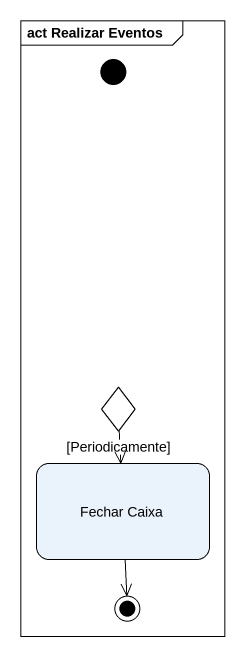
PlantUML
@startuml
mainframe act Realizar Eventos
hide empty description
state initial1 <<start>>
state choice1 <<choice>>
state "Fechar Caixa" as Fechar_Caixa
choice1 --> Fechar_Caixa : [Periodicamente]
Fechar_Caixa --> [*]
@enduml
